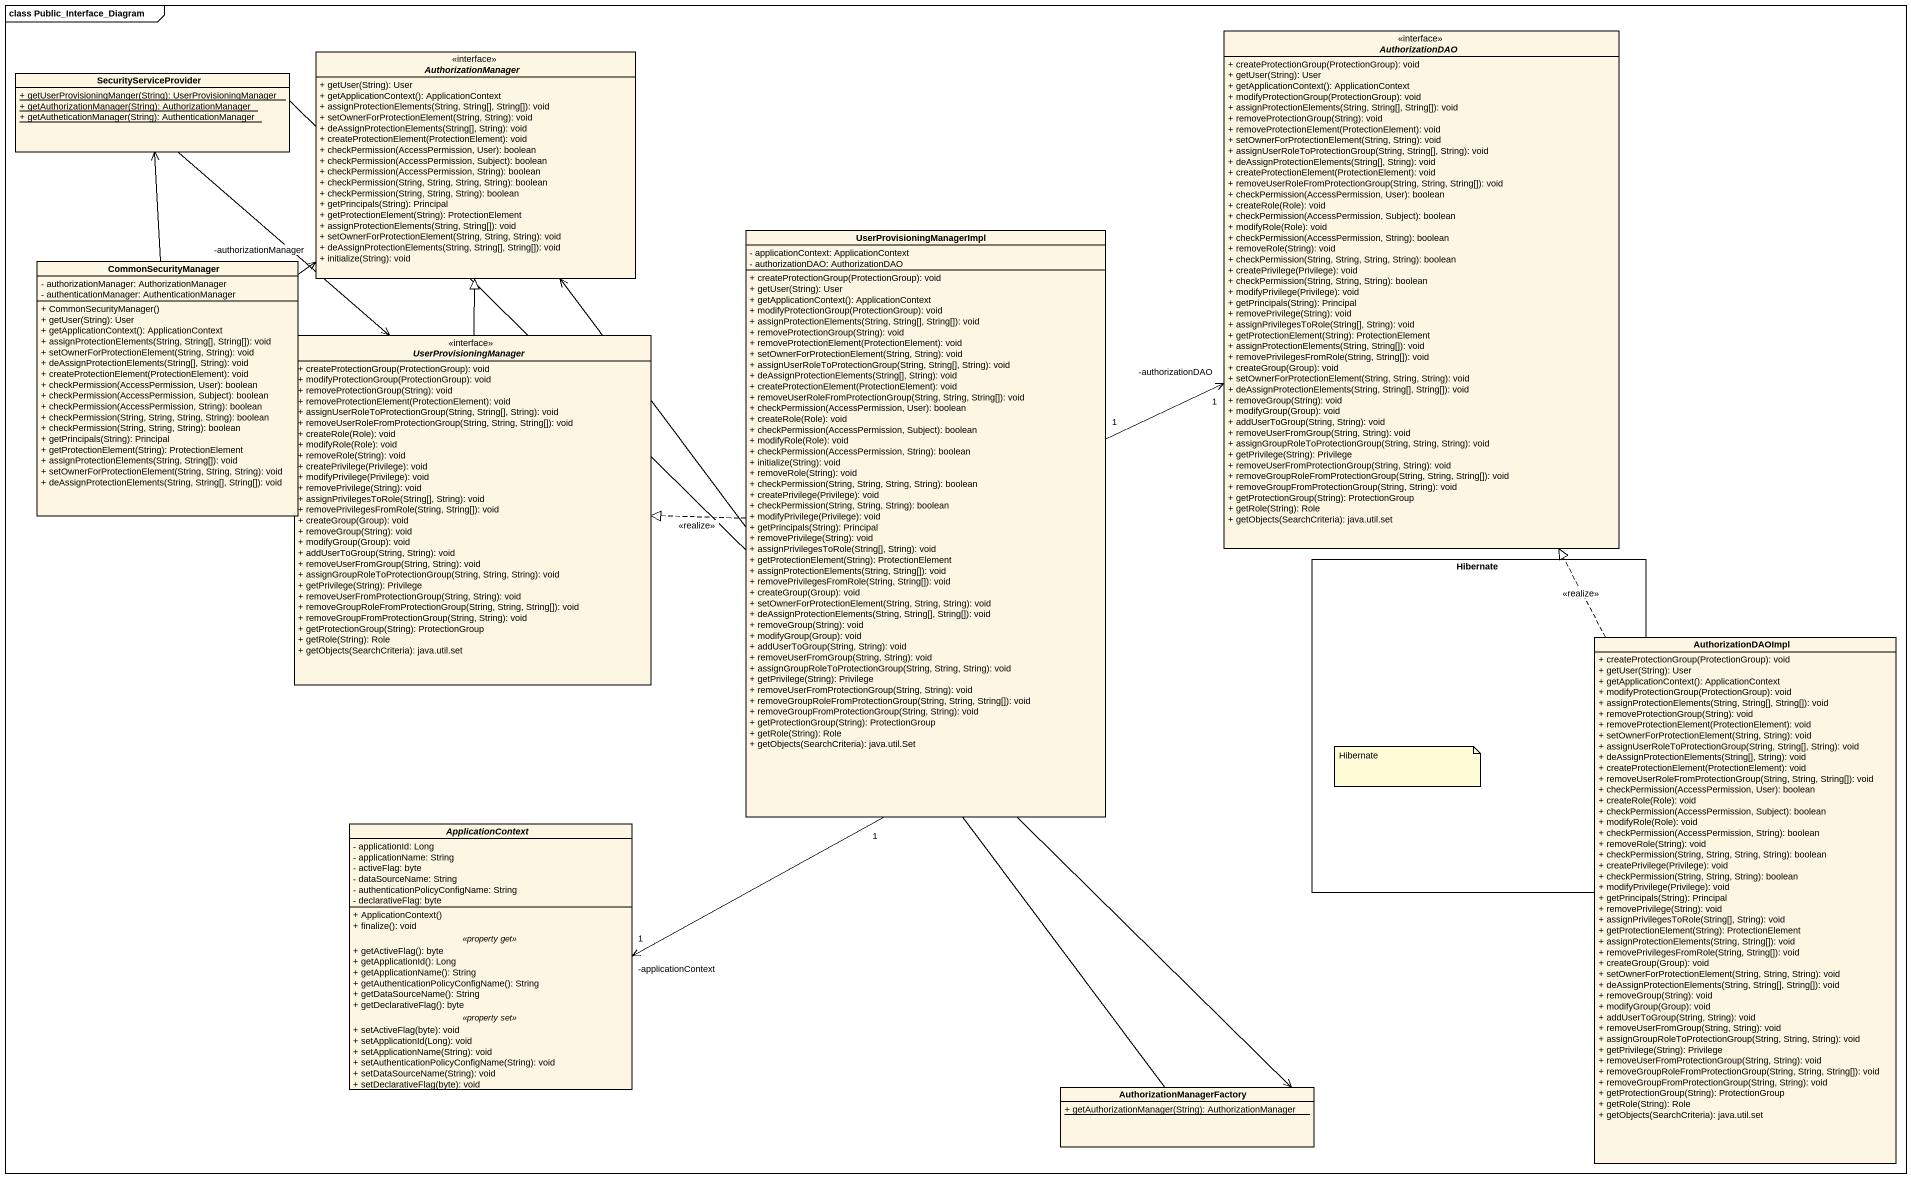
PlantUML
@startuml
mainframe class Public_Interface_Diagram
allowmixing
hide circle
hide empty members
skinparam classAttributeIconSize 0
interface AuthorizationDAO <<interface>> {
  + createProtectionGroup(ProtectionGroup): void
  + getUser(String): User
  + getApplicationContext(): ApplicationContext
  + modifyProtectionGroup(ProtectionGroup): void
  + assignProtectionElements(String, String[], String[]): void
  + removeProtectionGroup(String): void
  + removeProtectionElement(ProtectionElement): void
  + setOwnerForProtectionElement(String, String): void
  + assignUserRoleToProtectionGroup(String, String[], String): void
  + deAssignProtectionElements(String[], String): void
  + createProtectionElement(ProtectionElement): void
  + removeUserRoleFromProtectionGroup(String, String, String[]): void
  + checkPermission(AccessPermission, User): boolean
  + createRole(Role): void
  + checkPermission(AccessPermission, Subject): boolean
  + modifyRole(Role): void
  + checkPermission(AccessPermission, String): boolean
  + removeRole(String): void
  + checkPermission(String, String, String, String): boolean
  + createPrivilege(Privilege): void
  + checkPermission(String, String, String): boolean
  + modifyPrivilege(Privilege): void
  + getPrincipals(String): Principal
  + removePrivilege(String): void
  + assignPrivilegesToRole(String[], String): void
  + getProtectionElement(String): ProtectionElement
  + assignProtectionElements(String, String[]): void
  + removePrivilegesFromRole(String, String[]): void
  + createGroup(Group): void
  + setOwnerForProtectionElement(String, String, String): void
  + deAssignProtectionElements(String, String[], String[]): void
  + removeGroup(String): void
  + modifyGroup(Group): void
  + addUserToGroup(String, String): void
  + removeUserFromGroup(String, String): void
  + assignGroupRoleToProtectionGroup(String, String, String): void
  + getPrivilege(String): Privilege
  + removeUserFromProtectionGroup(String, String): void
  + removeGroupRoleFromProtectionGroup(String, String, String[]): void
  + removeGroupFromProtectionGroup(String, String): void
  + getProtectionGroup(String): ProtectionGroup
  + getRole(String): Role
  + getObjects(SearchCriteria): java.util.set
}
class SecurityServiceProvider {
  {static} + getUserProvisioningManger(String): UserProvisioningManager
  {static} + getAuthorizationManager(String): AuthorizationManager
  {static} + getAutheticationManager(String): AuthenticationManager
}
interface AuthorizationManager <<interface>> {
  + getUser(String): User
  + getApplicationContext(): ApplicationContext
  + assignProtectionElements(String, String[], String[]): void
  + setOwnerForProtectionElement(String, String): void
  + deAssignProtectionElements(String[], String): void
  + createProtectionElement(ProtectionElement): void
  + checkPermission(AccessPermission, User): boolean
  + checkPermission(AccessPermission, Subject): boolean
  + checkPermission(AccessPermission, String): boolean
  + checkPermission(String, String, String, String): boolean
  + checkPermission(String, String, String): boolean
  + getPrincipals(String): Principal
  + getProtectionElement(String): ProtectionElement
  + assignProtectionElements(String, String[]): void
  + setOwnerForProtectionElement(String, String, String): void
  + deAssignProtectionElements(String, String[], String[]): void
  + initialize(String): void
}
class UserProvisioningManagerImpl {
  - applicationContext: ApplicationContext
  - authorizationDAO: AuthorizationDAO
  + createProtectionGroup(ProtectionGroup): void
  + getUser(String): User
  + getApplicationContext(): ApplicationContext
  + modifyProtectionGroup(ProtectionGroup): void
  + assignProtectionElements(String, String[], String[]): void
  + removeProtectionGroup(String): void
  + removeProtectionElement(ProtectionElement): void
  + setOwnerForProtectionElement(String, String): void
  + assignUserRoleToProtectionGroup(String, String[], String): void
  + deAssignProtectionElements(String[], String): void
  + createProtectionElement(ProtectionElement): void
  + removeUserRoleFromProtectionGroup(String, String, String[]): void
  + checkPermission(AccessPermission, User): boolean
  + createRole(Role): void
  + checkPermission(AccessPermission, Subject): boolean
  + modifyRole(Role): void
  + checkPermission(AccessPermission, String): boolean
  + initialize(String): void
  + removeRole(String): void
  + checkPermission(String, String, String, String): boolean
  + createPrivilege(Privilege): void
  + checkPermission(String, String, String): boolean
  + modifyPrivilege(Privilege): void
  + getPrincipals(String): Principal
  + removePrivilege(String): void
  + assignPrivilegesToRole(String[], String): void
  + getProtectionElement(String): ProtectionElement
  + assignProtectionElements(String, String[]): void
  + removePrivilegesFromRole(String, String[]): void
  + createGroup(Group): void
  + setOwnerForProtectionElement(String, String, String): void
  + deAssignProtectionElements(String, String[], String[]): void
  + removeGroup(String): void
  + modifyGroup(Group): void
  + addUserToGroup(String, String): void
  + removeUserFromGroup(String, String): void
  + assignGroupRoleToProtectionGroup(String, String, String): void
  + getPrivilege(String): Privilege
  + removeUserFromProtectionGroup(String, String): void
  + removeGroupRoleFromProtectionGroup(String, String, String[]): void
  + removeGroupFromProtectionGroup(String, String): void
  + getProtectionGroup(String): ProtectionGroup
  + getRole(String): Role
  + getObjects(SearchCriteria): java.util.Set
}
class CommonSecurityManager {
  - authorizationManager: AuthorizationManager
  - authenticationManager: AuthenticationManager
  + CommonSecurityManager()
  + getUser(String): User
  + getApplicationContext(): ApplicationContext
  + assignProtectionElements(String, String[], String[]): void
  + setOwnerForProtectionElement(String, String): void
  + deAssignProtectionElements(String[], String): void
  + createProtectionElement(ProtectionElement): void
  + checkPermission(AccessPermission, User): boolean
  + checkPermission(AccessPermission, Subject): boolean
  + checkPermission(AccessPermission, String): boolean
  + checkPermission(String, String, String, String): boolean
  + checkPermission(String, String, String): boolean
  + getPrincipals(String): Principal
  + getProtectionElement(String): ProtectionElement
  + assignProtectionElements(String, String[]): void
  + setOwnerForProtectionElement(String, String, String): void
  + deAssignProtectionElements(String, String[], String[]): void
}
interface UserProvisioningManager <<interface>> {
  + createProtectionGroup(ProtectionGroup): void
  + modifyProtectionGroup(ProtectionGroup): void
  + removeProtectionGroup(String): void
  + removeProtectionElement(ProtectionElement): void
  + assignUserRoleToProtectionGroup(String, String[], String): void
  + removeUserRoleFromProtectionGroup(String, String, String[]): void
  + createRole(Role): void
  + modifyRole(Role): void
  + removeRole(String): void
  + createPrivilege(Privilege): void
  + modifyPrivilege(Privilege): void
  + removePrivilege(String): void
  + assignPrivilegesToRole(String[], String): void
  + removePrivilegesFromRole(String, String[]): void
  + createGroup(Group): void
  + removeGroup(String): void
  + modifyGroup(Group): void
  + addUserToGroup(String, String): void
  + removeUserFromGroup(String, String): void
  + assignGroupRoleToProtectionGroup(String, String, String): void
  + getPrivilege(String): Privilege
  + removeUserFromProtectionGroup(String, String): void
  + removeGroupRoleFromProtectionGroup(String, String, String[]): void
  + removeGroupFromProtectionGroup(String, String): void
  + getProtectionGroup(String): ProtectionGroup
  + getRole(String): Role
  + getObjects(SearchCriteria): java.util.set
}
rectangle Hibernate
class AuthorizationDAOImpl {
  + createProtectionGroup(ProtectionGroup): void
  + getUser(String): User
  + getApplicationContext(): ApplicationContext
  + modifyProtectionGroup(ProtectionGroup): void
  + assignProtectionElements(String, String[], String[]): void
  + removeProtectionGroup(String): void
  + removeProtectionElement(ProtectionElement): void
  + setOwnerForProtectionElement(String, String): void
  + assignUserRoleToProtectionGroup(String, String[], String): void
  + deAssignProtectionElements(String[], String): void
  + createProtectionElement(ProtectionElement): void
  + removeUserRoleFromProtectionGroup(String, String, String[]): void
  + checkPermission(AccessPermission, User): boolean
  + createRole(Role): void
  + checkPermission(AccessPermission, Subject): boolean
  + modifyRole(Role): void
  + checkPermission(AccessPermission, String): boolean
  + removeRole(String): void
  + checkPermission(String, String, String, String): boolean
  + createPrivilege(Privilege): void
  + checkPermission(String, String, String): boolean
  + modifyPrivilege(Privilege): void
  + getPrincipals(String): Principal
  + removePrivilege(String): void
  + assignPrivilegesToRole(String[], String): void
  + getProtectionElement(String): ProtectionElement
  + assignProtectionElements(String, String[]): void
  + removePrivilegesFromRole(String, String[]): void
  + createGroup(Group): void
  + setOwnerForProtectionElement(String, String, String): void
  + deAssignProtectionElements(String, String[], String[]): void
  + removeGroup(String): void
  + modifyGroup(Group): void
  + addUserToGroup(String, String): void
  + removeUserFromGroup(String, String): void
  + assignGroupRoleToProtectionGroup(String, String, String): void
  + getPrivilege(String): Privilege
  + removeUserFromProtectionGroup(String, String): void
  + removeGroupRoleFromProtectionGroup(String, String, String[]): void
  + removeGroupFromProtectionGroup(String, String): void
  + getProtectionGroup(String): ProtectionGroup
  + getRole(String): Role
  + getObjects(SearchCriteria): java.util.set
}
abstract class ApplicationContext {
  - applicationId: Long
  - applicationName: String
  - activeFlag: byte
  - dataSourceName: String
  - authenticationPolicyConfigName: String
  - declarativeFlag: byte
  --
  + ApplicationContext()
  + finalize(): void
  .. <<property get>> ..
  + getActiveFlag(): byte
  + getApplicationId(): Long
  + getApplicationName(): String
  + getAuthenticationPolicyConfigName(): String
  + getDataSourceName(): String
  + getDeclarativeFlag(): byte
  .. <<property set>> ..
  + setActiveFlag(byte): void
  + setApplicationId(Long): void
  + setApplicationName(String): void
  + setAuthenticationPolicyConfigName(String): void
  + setDataSourceName(String): void
  + setDeclarativeFlag(byte): void
}
class AuthorizationManagerFactory {
  {static} + getAuthorizationManager(String): AuthorizationManager
}
SecurityServiceProvider --> UserProvisioningManager
SecurityServiceProvider --> AuthorizationManagerFactory
UserProvisioningManagerImpl "1" -right-> "-authorizationDAO\n1" AuthorizationDAO
UserProvisioningManagerImpl .left.|> UserProvisioningManager : <<realize>>
UserProvisioningManagerImpl "1" --> "-applicationContext\n1" ApplicationContext
CommonSecurityManager -up-> SecurityServiceProvider
CommonSecurityManager -up-> "-authorizationManager" AuthorizationManager
UserProvisioningManager -up-|> AuthorizationManager
AuthorizationDAOImpl .up.|> AuthorizationDAO : <<realize>>
AuthorizationManagerFactory -up-> AuthorizationManager
note as N1
  Hibernate
end note
@enduml
